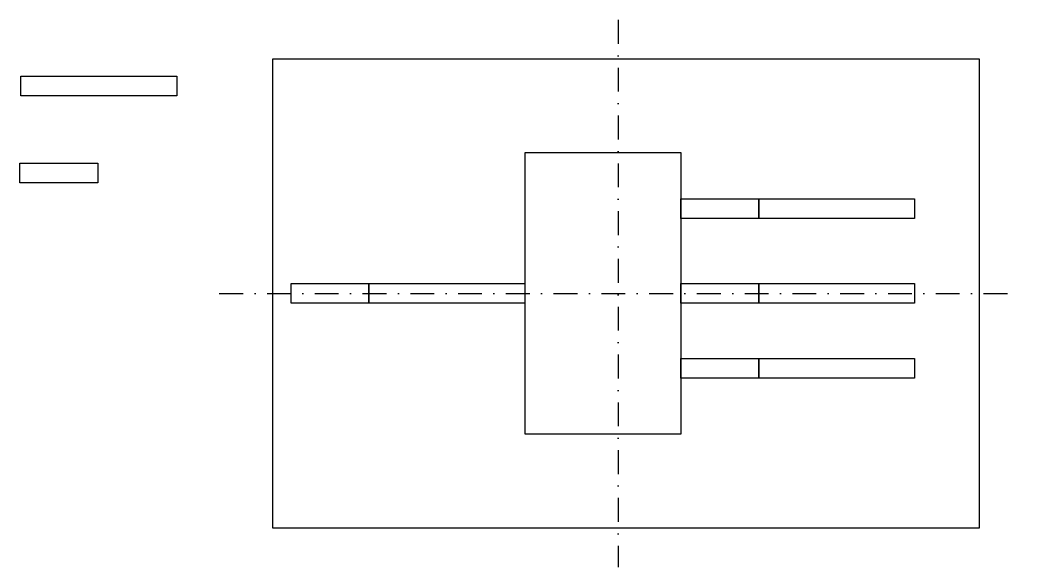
# Model space of a CAD drawing. Header units: millimetres. Extents: x 15230 to 16293, y 12159 to 12741.
import ezdxf

# ---------------------------------------------------------------- set-up
doc = ezdxf.new("R2010")
doc.units = ezdxf.units.MM
doc.linetypes.add('ČERCHOVANÁX2', pattern=[50.8, 25.4, -12.7, 0, -12.7])
for name, color, linetype in [('Koleje', 80, 'Continuous'), ('nevim', 253, 'ČERCHOVANÁX2'), ('Přesuvna', 40, 'Continuous')]:
    doc.layers.add(name, color=color, linetype=linetype)

# ---------------------------------------------------------------- blocks, each defined once
blk = doc.blocks.new('A$C6a5cb216')
at = {"layer": 'Koleje'}
blk.add_lwpolyline([(0, 21), (166, 21), (166, 0), (0, 0)], close=True, dxfattribs=at)
blk = doc.blocks.new('A$Cb16e249e')
at = {"layer": 'Koleje'}
blk.add_lwpolyline([(0, 21), (83, 21), (83, 0), (0, 0)], close=True, dxfattribs=at)

msp = doc.modelspace()

# ---------------------------------------------------------------- linework, layer by layer
msp.add_lwpolyline([(15500, 12700), (16252.8, 12700), (16252.8, 12200), (15500, 12200)], close=True)
at = {"layer": 'Koleje'}
for points in [[(15231.5, 12681.5), (15397.5, 12681.5), (15397.5, 12660.5), (15231.5, 12660.5)], [(15230.5, 12589), (15313.5, 12589), (15313.5, 12568), (15230.5, 12568)], [(15519.4, 12460.6), (15602.4, 12460.6), (15602.4, 12439.6), (15519.4, 12439.6)], [(15602.4, 12460.6), (15768.4, 12460.6), (15768.4, 12439.6), (15602.4, 12439.6)]]:
    msp.add_lwpolyline(points, close=True, dxfattribs=at)
at = {"layer": 'nevim'}
for p, q in [((15868, 12741.3), (15868, 12158.8)), ((15442.9, 12450), (16293, 12450))]:
    msp.add_line(p, q, dxfattribs=at)
at = {"layer": 'Přesuvna'}
msp.add_lwpolyline([(15768.8, 12600.2), (15934.8, 12600.2), (15934.8, 12300.2), (15768.8, 12300.2)], close=True, dxfattribs=at)

# ---------------------------------------------------------------- block references
at = {"layer": 'Koleje'}
for p in [(15934.8, 12530), (15934.8, 12439.7), (15934.8, 12359.9)]:
    msp.add_blockref('A$Cb16e249e', p, dxfattribs=at)
at = {"layer": 'Přesuvna'}
for p in [(16017.8, 12530), (16017.8, 12439.7), (16017.8, 12359.9)]:
    msp.add_blockref('A$C6a5cb216', p, dxfattribs=at)

doc.saveas('drawing.dxf')
